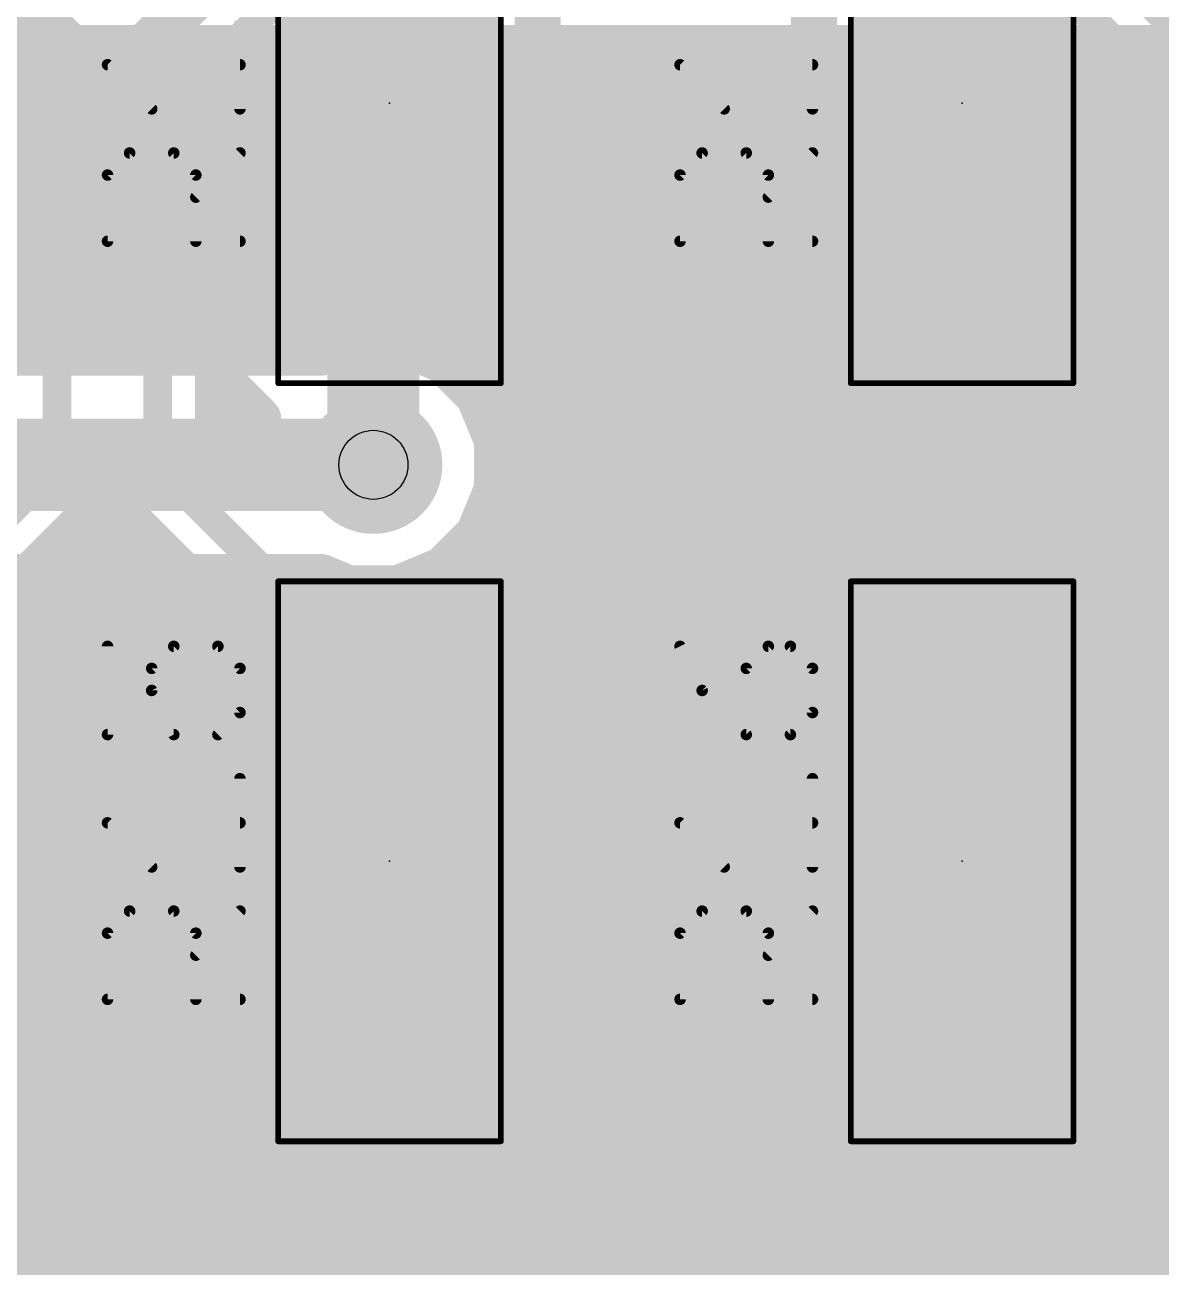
# Model space of a CAD drawing. Extents: x 0 to 10.8, y 0 to 6.1.
# Drawn here: x 7.3138 to 7.7088, y 5.016 to 5.448 of the extents above; entities that cross this region are included whole.
import ezdxf

# ---------------------------------------------------------------- set-up
doc = ezdxf.new("R2010")
doc.units = 0
for name, color, linetype in [('1', 22, 'CONTINUOUS'), ('116', 253, 'CONTINUOUS'), ('16', 175, 'CONTINUOUS'), ('18', 82, 'CONTINUOUS'), ('23', 7, 'CONTINUOUS'), ('25', 253, 'CONTINUOUS'), ('29', 253, 'CONTINUOUS'), ('30', 253, 'CONTINUOUS'), ('31', 253, 'CONTINUOUS'), ('35', 253, 'CONTINUOUS'), ('39', 22, 'CONTINUOUS'), ('44', 253, 'CONTINUOUS'), ('51', 253, 'CONTINUOUS')]:
    doc.layers.add(name, color=color, linetype=linetype)

# ---------------------------------------------------------------- blocks, each defined once
blk = doc.blocks.new('RECT')
blk.add_solid([(-0.5, -0.5), (0.5, -0.5), (-0.5, 0.5), (0.5, 0.5)])
blk = doc.blocks.new('ROUNDV')
at = {"const_width": 0.5}
blk.add_lwpolyline([(0, -0.25, 1), (0, 0.25, 1), (0, -0.25)], format="xyb", dxfattribs=at)

msp = doc.modelspace()

# ---------------------------------------------------------------- linework, layer by layer
at = {"layer": '1'}
for points, const_width in [([(7.492118, 5.438606), (7.492118, 5.514854)], 0.016), ([(7.588154, 5.514854), (7.588154, 5.438606)], 0.016), ([(7.3425, 5.427193), (7.295268, 5.474425)], 0.016), ([(7.325, 5.415), (7.265, 5.475)], 0.01), ([(7.389138, 5.473831), (7.3425, 5.427193)], 0.016), ([(7.36, 5.415), (7.42, 5.475)], 0.01), ([(7.72, 5.415), (7.66, 5.475)], 0.01), ([(7.740996, 5.423697), (7.691134, 5.473559)], 0.016), ([(7.329693, 5.44), (7.355307, 5.44)], 0.016), ([(7.492118, 5.44), (7.588154, 5.44)], 0.016), ([(7.482748, 5.429236), (7.492118, 5.438606)], 0.016), ([(7.588154, 5.438606), (7.597524, 5.429236)], 0.016), ([(7.380996, 5.406299), (7.403929, 5.429236)], 0.016), ([(7.403929, 5.429236), (7.482748, 5.429236)], 0.016), ([(7.597524, 5.429236), (7.676063, 5.429236)], 0.016), ([(7.676063, 5.429236), (7.699, 5.406299)], 0.016), ([(7.398693, 5.424), (7.681299, 5.424)], 0.016), ([(7.39561, 5.419256), (7.382138, 5.405783)], 0.016), ([(7.485646, 5.419256), (7.39561, 5.419256)], 0.016), ([(7.499118, 5.405783), (7.485646, 5.419256)], 0.016), ([(7.594626, 5.419256), (7.581154, 5.405783)], 0.016), ([(7.684661, 5.419256), (7.594626, 5.419256)], 0.016), ([(7.698134, 5.405783), (7.684661, 5.419256)], 0.016), ([(7.325, 5.295), (7.325, 5.415)], 0.01), ([(7.36, 5.295), (7.36, 5.415)], 0.01), ([(7.380996, 5.303697), (7.380996, 5.406299)], 0.016), ([(7.382138, 5.405783), (7.382138, 5.32374)], 0.016), ([(7.382693, 5.408), (7.384354, 5.408)], 0.016), ([(7.496902, 5.408), (7.58337, 5.408)], 0.016), ([(7.499118, 5.403996), (7.499118, 5.405783)], 0.016), ([(7.581154, 5.405783), (7.581154, 5.403996)], 0.016), ([(7.695917, 5.408), (7.697299, 5.408)], 0.016), ([(7.698134, 5.32374), (7.698134, 5.405783)], 0.016), ([(7.699, 5.406299), (7.699, 5.303697)], 0.016), ([(7.581154, 5.403996), (7.499118, 5.403996)], 0.016), ([(7.380996, 5.392), (7.382138, 5.392)], 0.016), ([(7.698134, 5.392), (7.699, 5.392)], 0.016), ([(7.380996, 5.376), (7.382138, 5.376)], 0.016), ([(7.698134, 5.376), (7.699, 5.376)], 0.016), ([(7.435, 5.35), (7.44063, 5.364764)], 0.032), ([(7.44063, 5.364764), (7.445, 5.365)], 0.032), ([(7.445, 5.365), (7.635, 5.365)], 0.032), ([(7.635, 5.365), (7.639646, 5.364764)], 0.032), ([(7.380996, 5.36), (7.382138, 5.36)], 0.016), ([(7.435, 5.295), (7.435, 5.35)], 0.032), ([(7.698134, 5.36), (7.699, 5.36)], 0.016), ([(7.380996, 5.344), (7.382138, 5.344)], 0.016), ([(7.698134, 5.344), (7.699, 5.344)], 0.016), ([(7.380996, 5.328), (7.382138, 5.328)], 0.016), ([(7.698134, 5.328), (7.699, 5.328)], 0.016), ([(7.382138, 5.32374), (7.395028, 5.310854)], 0.016), ([(7.485646, 5.310268), (7.499118, 5.32374)], 0.016), ([(7.499118, 5.32374), (7.499118, 5.326)], 0.016), ([(7.499118, 5.326), (7.581154, 5.326)], 0.016), ([(7.581154, 5.326), (7.581154, 5.32374)], 0.016), ([(7.581154, 5.32374), (7.594626, 5.310268)], 0.016), ([(7.684661, 5.310268), (7.698134, 5.32374)], 0.016), ([(7.380996, 5.312), (7.393878, 5.312)], 0.016), ([(7.395028, 5.310854), (7.392, 5.303551)], 0.016), ([(7.477996, 5.303551), (7.475209, 5.310268)], 0.016), ([(7.475209, 5.310268), (7.485646, 5.310268)], 0.016), ([(7.487378, 5.312), (7.592894, 5.312)], 0.016), ([(7.594626, 5.310268), (7.684661, 5.310268)], 0.016), ([(7.686394, 5.312), (7.699, 5.312)], 0.016), ([(7.392, 5.292689), (7.380996, 5.303697)], 0.016), ([(7.392, 5.303551), (7.392, 5.292689)], 0.016), ([(7.477996, 5.286445), (7.477996, 5.303551)], 0.016), ([(7.699, 5.303697), (7.655906, 5.260602)], 0.016), ([(7.388693, 5.296), (7.392, 5.296)], 0.016), ([(7.477996, 5.296), (7.691303, 5.296)], 0.016), ([(7.245, 5.215), (7.325, 5.295)], 0.01), ([(7.36, 5.295), (7.44, 5.215)], 0.01), ([(7.64, 5.215), (7.72, 5.295)], 0.01), ([(7.471449, 5.270642), (7.477996, 5.286445)], 0.016), ([(7.333697, 5.274), (7.3425, 5.282803)], 0.016), ([(7.339697, 5.28), (7.345299, 5.28)], 0.016), ([(7.3425, 5.282803), (7.351299, 5.274)], 0.016), ([(7.475323, 5.28), (7.675303, 5.28)], 0.016), ([(7.295268, 5.235571), (7.333697, 5.274)], 0.016), ([(7.351299, 5.274), (7.389138, 5.236165)], 0.016), ([(7.691134, 5.236437), (7.728697, 5.274)], 0.016), ([(7.461406, 5.260602), (7.471449, 5.270642)], 0.016), ([(7.323697, 5.264), (7.361299, 5.264)], 0.016), ([(7.464803, 5.264), (7.659303, 5.264)], 0.016), ([(7.482748, 5.260602), (7.461406, 5.260602)], 0.016), ([(7.492118, 5.251232), (7.482748, 5.260602)], 0.016), ([(7.597524, 5.260602), (7.588154, 5.251232)], 0.016), ([(7.655906, 5.260602), (7.597524, 5.260602)], 0.016), ([(7.492118, 5.174984), (7.492118, 5.251232)], 0.016), ([(7.588154, 5.251232), (7.588154, 5.174984)], 0.016), ([(7.307697, 5.248), (7.377299, 5.248)], 0.016), ([(7.492118, 5.248), (7.588154, 5.248)], 0.016), ([(7.702697, 5.248), (8.029, 5.248)], 0.016), ([(7.389138, 5.236165), (7.389138, 5.174984)], 0.016), ([(7.691134, 5.174984), (7.691134, 5.236437)], 0.016), ([(7.295268, 5.232), (7.389138, 5.232)], 0.016), ([(7.492118, 5.232), (7.588154, 5.232)], 0.016), ([(7.691134, 5.232), (8.029, 5.232)], 0.016), ([(7.295268, 5.216), (7.389138, 5.216)], 0.016), ([(7.492118, 5.216), (7.588154, 5.216)], 0.016), ([(7.691134, 5.216), (8.029, 5.216)], 0.016), ([(7.44, 5.215), (7.44063, 5.21311)], 0.01), ([(7.639646, 5.21311), (7.64, 5.215)], 0.01), ([(7.295268, 5.2), (7.389138, 5.2)], 0.016), ([(7.492118, 5.2), (7.588154, 5.2)], 0.016), ([(7.691134, 5.2), (8.029, 5.2)], 0.016), ([(7.295268, 5.184), (7.389138, 5.184)], 0.016), ([(7.492118, 5.184), (7.588154, 5.184)], 0.016), ([(7.691134, 5.184), (8.029, 5.184)], 0.016), ([(7.389138, 5.174984), (7.398508, 5.165614)], 0.016), ([(7.482748, 5.165614), (7.492118, 5.174984)], 0.016), ([(7.588154, 5.174984), (7.597524, 5.165614)], 0.016), ([(7.681764, 5.165614), (7.691134, 5.174984)], 0.016), ([(7.288283, 5.168), (7.396122, 5.168)], 0.016), ([(7.485134, 5.168), (7.595138, 5.168)], 0.016), ([(7.68415, 5.168), (8.029, 5.168)], 0.016), ([(7.398508, 5.165614), (7.482748, 5.165614)], 0.016), ([(7.597524, 5.165614), (7.681764, 5.165614)], 0.016), ([(7.178996, 5.152), (8.029, 5.152)], 0.016), ([(7.398508, 5.148634), (7.389138, 5.139264)], 0.016), ([(7.482748, 5.148634), (7.398508, 5.148634)], 0.016), ([(7.492118, 5.139264), (7.482748, 5.148634)], 0.016), ([(7.597524, 5.148634), (7.588154, 5.139264)], 0.016), ([(7.681764, 5.148634), (7.597524, 5.148634)], 0.016), ([(7.691134, 5.139264), (7.681764, 5.148634)], 0.016), ([(7.389138, 5.139264), (7.389138, 5.078835)], 0.016), ([(7.492118, 5.063016), (7.492118, 5.139264)], 0.016), ([(7.588154, 5.139264), (7.588154, 5.08285)], 0.016), ([(7.691134, 5.063016), (7.691134, 5.139264)], 0.016), ([(7.295268, 5.136), (7.389138, 5.136)], 0.016), ([(7.492118, 5.136), (7.588154, 5.136)], 0.016), ([(7.691134, 5.136), (8.029, 5.136)], 0.016), ([(7.295268, 5.12), (7.389138, 5.12)], 0.016), ([(7.492118, 5.12), (7.588154, 5.12)], 0.016), ([(7.691134, 5.12), (8.029, 5.12)], 0.016), ([(7.295268, 5.104), (7.389138, 5.104)], 0.016), ([(7.492118, 5.104), (7.588154, 5.104)], 0.016), ([(7.691134, 5.104), (8.029, 5.104)], 0.016), ([(7.44, 5.1), (5.29, 2.95)], 0.01), ([(7.635, 5.1), (6.265, 3.73)], 0.01), ([(7.44063, 5.101142), (7.44, 5.1)], 0.01), ([(7.639646, 5.101142), (7.635, 5.1)], 0.01), ([(7.295268, 5.088), (7.389138, 5.088)], 0.016), ([(7.492118, 5.088), (7.588154, 5.088)], 0.016), ([(7.691134, 5.088), (8.029, 5.088)], 0.016), ([(7.588154, 5.08285), (6.256299, 3.750996)], 0.016), ([(7.389138, 5.078835), (5.290996, 2.980689)], 0.016), ([(7.295268, 5.072), (7.382307, 5.072)], 0.016), ([(7.492118, 5.072), (7.577303, 5.072)], 0.016), ([(7.691134, 5.072), (8.029, 5.072)], 0.016), ([(7.482748, 5.053646), (7.492118, 5.063016)], 0.016), ([(7.681764, 5.053646), (7.691134, 5.063016)], 0.016), ([(7.288252, 5.056), (7.366307, 5.056)], 0.016), ([(7.485102, 5.056), (7.561303, 5.056)], 0.016), ([(7.684118, 5.056), (8.029, 5.056)], 0.016), ([(6.120689, 3.750996), (7.423343, 5.053646)], 0.016), ([(6.285996, 3.721299), (7.618343, 5.053646)], 0.016), ([(7.423343, 5.053646), (7.482748, 5.053646)], 0.016), ([(7.618343, 5.053646), (7.681764, 5.053646)], 0.016), ([(7.209693, 5.04), (7.350307, 5.04)], 0.016), ([(7.409693, 5.04), (7.545303, 5.04)], 0.016), ([(7.604697, 5.04), (8.029, 5.04)], 0.016), ([(7.195996, 5.024), (7.334307, 5.024)], 0.016), ([(7.393693, 5.024), (7.529303, 5.024)], 0.016), ([(7.588697, 5.024), (8.029, 5.024)], 0.016), ([(7.182697, 5.008), (7.318307, 5.008)], 0.016), ([(7.377693, 5.008), (7.513303, 5.008)], 0.016), ([(7.572697, 5.008), (8.029, 5.008)], 0.016)]:
    msp.add_lwpolyline(points, dxfattribs=dict(at, const_width=const_width))
for points, const_width in [([(7.329693, 5.444, 1), (7.329693, 5.436)], 0.008), ([(7.355307, 5.436, 1), (7.355307, 5.444)], 0.008), ([(7.492118, 5.444, 1), (7.492118, 5.436)], 0.008), ([(7.588154, 5.436, 1), (7.588154, 5.444)], 0.008), ([(7.494947, 5.435778, 1), (7.48929, 5.441435)], 0.008), ([(7.590982, 5.441435, 1), (7.585325, 5.435778)], 0.008), ([(7.488118, 5.438606, 1), (7.496118, 5.438606)], 0.008), ([(7.584154, 5.438606, 1), (7.592154, 5.438606)], 0.008), ([(7.403929, 5.433236, 1), (7.403929, 5.425236)], 0.008), ([(7.406758, 5.426408, 1), (7.4011, 5.432064)], 0.008), ([(7.47992, 5.432065, 1), (7.485576, 5.426408)], 0.008), ([(7.482748, 5.425236, 1), (7.482748, 5.433236)], 0.008), ([(7.597524, 5.433236, 1), (7.597524, 5.425236)], 0.008), ([(7.594695, 5.426408, 1), (7.600352, 5.432065)], 0.008), ([(7.678891, 5.432065, 1), (7.673235, 5.426408)], 0.008), ([(7.676063, 5.425236, 1), (7.676063, 5.433236)], 0.008), ([(7.339672, 5.430021, 1), (7.345328, 5.424364)], 0.008), ([(7.339672, 5.424364, 1), (7.345328, 5.430021)], 0.008), ([(7.398693, 5.428, 1), (7.398693, 5.42)], 0.008), ([(7.681299, 5.42, 1), (7.681299, 5.428)], 0.008), ([(7.39561, 5.423256, 1), (7.39561, 5.415256)], 0.008), ([(7.398439, 5.416427, 1), (7.392782, 5.422084)], 0.008), ([(7.488474, 5.422084, 1), (7.482817, 5.416427)], 0.008), ([(7.485646, 5.415256, 1), (7.485646, 5.423256)], 0.008), ([(7.594626, 5.423256, 1), (7.594626, 5.415256)], 0.008), ([(7.597454, 5.416427, 1), (7.591798, 5.422084)], 0.008), ([(7.68749, 5.422084, 1), (7.681833, 5.416427)], 0.008), ([(7.684661, 5.415256, 1), (7.684661, 5.423256)], 0.008), ([(7.3275, 5.415, 1), (7.3225, 5.415)], 0.005), ([(7.323232, 5.413232, 1), (7.326768, 5.416768)], 0.005), ([(7.3625, 5.415, 1), (7.3575, 5.415)], 0.005), ([(7.358232, 5.416768, 1), (7.361768, 5.413232)], 0.005), ([(7.384996, 5.406299, 1), (7.376996, 5.406299)], 0.008), ([(7.378167, 5.409127, 1), (7.383825, 5.403471)], 0.008), ([(7.386138, 5.405783, 1), (7.378138, 5.405783)], 0.008), ([(7.382693, 5.412, 1), (7.382693, 5.404)], 0.008), ([(7.384354, 5.404, 1), (7.384354, 5.412)], 0.008), ([(7.496902, 5.412, 1), (7.496902, 5.404)], 0.008), ([(7.503118, 5.405783, 1), (7.495118, 5.405783)], 0.008), ([(7.585154, 5.405783, 1), (7.577154, 5.405783)], 0.008), ([(7.58337, 5.404, 1), (7.58337, 5.412)], 0.008), ([(7.695917, 5.412, 1), (7.695917, 5.404)], 0.008), ([(7.702134, 5.405783, 1), (7.694134, 5.405783)], 0.008), ([(7.703, 5.406299, 1), (7.695, 5.406299)], 0.008), ([(7.696172, 5.403471, 1), (7.701828, 5.409128)], 0.008), ([(7.697299, 5.404, 1), (7.697299, 5.412)], 0.008), ([(7.379309, 5.408612, 1), (7.384966, 5.402955)], 0.008), ([(7.499118, 5.407996, 1), (7.499118, 5.399996)], 0.008), ([(7.49629, 5.402955, 1), (7.501947, 5.408612)], 0.008), ([(7.578325, 5.408612, 1), (7.583982, 5.402955)], 0.008), ([(7.581154, 5.399996, 1), (7.581154, 5.407996)], 0.008), ([(7.695305, 5.402955, 1), (7.700962, 5.408612)], 0.008), ([(7.495118, 5.403996, 1), (7.503118, 5.403996)], 0.008), ([(7.577154, 5.403996, 1), (7.585154, 5.403996)], 0.008), ([(7.380996, 5.396, 1), (7.380996, 5.388)], 0.008), ([(7.382138, 5.388, 1), (7.382138, 5.396)], 0.008), ([(7.698134, 5.396, 1), (7.698134, 5.388)], 0.008), ([(7.699, 5.388, 1), (7.699, 5.396)], 0.008), ([(7.380996, 5.38, 1), (7.380996, 5.372)], 0.008), ([(7.382138, 5.372, 1), (7.382138, 5.38)], 0.008), ([(7.698134, 5.38, 1), (7.698134, 5.372)], 0.008), ([(7.699, 5.372, 1), (7.699, 5.38)], 0.008), ([(7.440198, 5.372752, 1), (7.441062, 5.356775)], 0.016), ([(7.448105, 5.361913, 1), (7.433155, 5.367614)], 0.016), ([(7.445, 5.373, 1), (7.445, 5.357)], 0.016), ([(7.445432, 5.357012, 1), (7.444568, 5.372988)], 0.016), ([(7.635406, 5.37299, 1), (7.634594, 5.35701)], 0.016), ([(7.635, 5.357, 1), (7.635, 5.373)], 0.016), ([(7.639239, 5.356774, 1), (7.640052, 5.372753)], 0.016), ([(7.380996, 5.364, 1), (7.380996, 5.356)], 0.008), ([(7.382138, 5.356, 1), (7.382138, 5.364)], 0.008), ([(7.443, 5.35, 1), (7.427, 5.35)], 0.016), ([(7.698134, 5.364, 1), (7.698134, 5.356)], 0.008), ([(7.699, 5.356, 1), (7.699, 5.364)], 0.008), ([(7.427525, 5.35285, 1), (7.442475, 5.34715)], 0.016), ([(7.380996, 5.348, 1), (7.380996, 5.34)], 0.008), ([(7.382138, 5.34, 1), (7.382138, 5.348)], 0.008), ([(7.698134, 5.348, 1), (7.698134, 5.34)], 0.008), ([(7.699, 5.34, 1), (7.699, 5.348)], 0.008), ([(7.380996, 5.332, 1), (7.380996, 5.324)], 0.008), ([(7.382138, 5.324, 1), (7.382138, 5.332)], 0.008), ([(7.698134, 5.332, 1), (7.698134, 5.324)], 0.008), ([(7.699, 5.324, 1), (7.699, 5.332)], 0.008), ([(7.384966, 5.326569, 1), (7.37931, 5.320911)], 0.008), ([(7.503118, 5.326, 1), (7.495118, 5.326)], 0.008), ([(7.499118, 5.33, 1), (7.499118, 5.322)], 0.008), ([(7.501947, 5.320912, 1), (7.49629, 5.326569)], 0.008), ([(7.583982, 5.326569, 1), (7.578325, 5.320912)], 0.008), ([(7.585154, 5.326, 1), (7.577154, 5.326)], 0.008), ([(7.581154, 5.322, 1), (7.581154, 5.33)], 0.008), ([(7.700962, 5.320912, 1), (7.695305, 5.326569)], 0.008), ([(7.378138, 5.32374, 1), (7.386138, 5.32374)], 0.008), ([(7.495118, 5.32374, 1), (7.503118, 5.32374)], 0.008), ([(7.577154, 5.32374, 1), (7.585154, 5.32374)], 0.008), ([(7.694134, 5.32374, 1), (7.702134, 5.32374)], 0.008), ([(7.380996, 5.316, 1), (7.380996, 5.308)], 0.008), ([(7.398723, 5.309323, 1), (7.391332, 5.312386)], 0.008), ([(7.393878, 5.308, 1), (7.393878, 5.316)], 0.008), ([(7.478903, 5.311801, 1), (7.471514, 5.308734)], 0.008), ([(7.475209, 5.314268, 1), (7.475209, 5.306268)], 0.008), ([(7.487378, 5.316, 1), (7.487378, 5.308)], 0.008), ([(7.485646, 5.306268, 1), (7.485646, 5.314268)], 0.008), ([(7.594626, 5.314268, 1), (7.594626, 5.306268)], 0.008), ([(7.592894, 5.308, 1), (7.592894, 5.316)], 0.008), ([(7.686394, 5.316, 1), (7.686394, 5.308)], 0.008), ([(7.684661, 5.306268, 1), (7.684661, 5.314268)], 0.008), ([(7.699, 5.308, 1), (7.699, 5.316)], 0.008), ([(7.3922, 5.308025, 1), (7.397856, 5.313683)], 0.008), ([(7.482817, 5.313096, 1), (7.488474, 5.307439)], 0.008), ([(7.591798, 5.307439, 1), (7.597454, 5.313096)], 0.008), ([(7.681833, 5.313096, 1), (7.68749, 5.307439)], 0.008), ([(7.383825, 5.306525, 1), (7.378167, 5.300869)], 0.008), ([(7.396, 5.303551, 1), (7.388, 5.303551)], 0.008), ([(7.481996, 5.303551, 1), (7.473996, 5.303551)], 0.008), ([(7.701828, 5.300868, 1), (7.696172, 5.306525)], 0.008), ([(7.376996, 5.303697, 1), (7.384996, 5.303697)], 0.008), ([(7.388305, 5.305083, 1), (7.395695, 5.302019)], 0.008), ([(7.474302, 5.302018, 1), (7.481691, 5.305084)], 0.008), ([(7.695, 5.303697, 1), (7.703, 5.303697)], 0.008), ([(7.388693, 5.3, 1), (7.388693, 5.292)], 0.008), ([(7.392, 5.292, 1), (7.392, 5.3)], 0.008), ([(7.427, 5.295, 1), (7.443, 5.295)], 0.016), ([(7.477996, 5.3, 1), (7.477996, 5.292)], 0.008), ([(7.691303, 5.292, 1), (7.691303, 5.3)], 0.008), ([(7.3225, 5.295, 1), (7.3275, 5.295)], 0.005), ([(7.326768, 5.293232, 1), (7.323232, 5.296768)], 0.005), ([(7.361768, 5.296768, 1), (7.358232, 5.293232)], 0.005), ([(7.3575, 5.295, 1), (7.3625, 5.295)], 0.005), ([(7.388, 5.292689, 1), (7.396, 5.292689)], 0.008), ([(7.389171, 5.289861, 1), (7.394829, 5.295517)], 0.008), ([(7.481691, 5.284914, 1), (7.474301, 5.287976)], 0.008), ([(7.339697, 5.284, 1), (7.339697, 5.276)], 0.008), ([(7.345329, 5.285631, 1), (7.339671, 5.279975)], 0.008), ([(7.345328, 5.279975, 1), (7.339672, 5.285632)], 0.008), ([(7.345299, 5.276, 1), (7.345299, 5.284)], 0.008), ([(7.475323, 5.284, 1), (7.475323, 5.276)], 0.008), ([(7.473996, 5.286445, 1), (7.481996, 5.286445)], 0.008), ([(7.675303, 5.276, 1), (7.675303, 5.284)], 0.008), ([(7.330868, 5.276828, 1), (7.336525, 5.271172)], 0.008), ([(7.336525, 5.271172, 1), (7.330868, 5.276828)], 0.008), ([(7.354127, 5.276829, 1), (7.348471, 5.271171)], 0.008), ([(7.34847, 5.271172, 1), (7.354128, 5.276828)], 0.008), ([(7.467753, 5.272173, 1), (7.475144, 5.269111)], 0.008), ([(7.474277, 5.267813, 1), (7.468621, 5.273471)], 0.008), ([(7.323697, 5.268, 1), (7.323697, 5.26)], 0.008), ([(7.361299, 5.26, 1), (7.361299, 5.268)], 0.008), ([(7.464803, 5.268, 1), (7.464803, 5.26)], 0.008), ([(7.659303, 5.26, 1), (7.659303, 5.268)], 0.008), ([(7.461406, 5.264602, 1), (7.461406, 5.256602)], 0.008), ([(7.458578, 5.263431, 1), (7.464233, 5.257773)], 0.008), ([(7.485576, 5.263431, 1), (7.47992, 5.257774)], 0.008), ([(7.482748, 5.256602, 1), (7.482748, 5.264602)], 0.008), ([(7.597524, 5.264602, 1), (7.597524, 5.256602)], 0.008), ([(7.600352, 5.257774, 1), (7.594695, 5.263431)], 0.008), ([(7.653077, 5.263431, 1), (7.658734, 5.257774)], 0.008), ([(7.655906, 5.256602, 1), (7.655906, 5.264602)], 0.008), ([(7.496118, 5.251232, 1), (7.488118, 5.251232)], 0.008), ([(7.48929, 5.248404, 1), (7.494947, 5.254061)], 0.008), ([(7.585325, 5.254061, 1), (7.590982, 5.248404)], 0.008), ([(7.592154, 5.251232, 1), (7.584154, 5.251232)], 0.008), ([(7.377299, 5.244, 1), (7.377299, 5.252)], 0.008), ([(7.492118, 5.252, 1), (7.492118, 5.244)], 0.008), ([(7.588154, 5.244, 1), (7.588154, 5.252)], 0.008), ([(7.702697, 5.252, 1), (7.702697, 5.244)], 0.008), ([(7.393138, 5.236165, 1), (7.385138, 5.236165)], 0.008), ([(7.38631, 5.233337, 1), (7.391966, 5.238994)], 0.008), ([(7.695134, 5.236437, 1), (7.687134, 5.236437)], 0.008), ([(7.688305, 5.239265, 1), (7.693962, 5.233609)], 0.008), ([(7.389138, 5.228, 1), (7.389138, 5.236)], 0.008), ([(7.492118, 5.236, 1), (7.492118, 5.228)], 0.008), ([(7.588154, 5.228, 1), (7.588154, 5.236)], 0.008), ([(7.691134, 5.236, 1), (7.691134, 5.228)], 0.008), ([(7.389138, 5.212, 1), (7.389138, 5.22)], 0.008), ([(7.492118, 5.22, 1), (7.492118, 5.212)], 0.008), ([(7.588154, 5.212, 1), (7.588154, 5.22)], 0.008), ([(7.691134, 5.22, 1), (7.691134, 5.212)], 0.008), ([(7.442372, 5.215791, 1), (7.437628, 5.214209)], 0.005), ([(7.438232, 5.213232, 1), (7.441768, 5.216768)], 0.005), ([(7.638232, 5.216768, 1), (7.641768, 5.213232)], 0.005), ([(7.642457, 5.214539, 1), (7.637543, 5.215461)], 0.005), ([(7.438258, 5.21232, 1), (7.443002, 5.213901)], 0.005), ([(7.637188, 5.213571, 1), (7.642103, 5.21265)], 0.005), ([(7.389138, 5.196, 1), (7.389138, 5.204)], 0.008), ([(7.492118, 5.204, 1), (7.492118, 5.196)], 0.008), ([(7.588154, 5.196, 1), (7.588154, 5.204)], 0.008), ([(7.691134, 5.204, 1), (7.691134, 5.196)], 0.008), ([(7.389138, 5.18, 1), (7.389138, 5.188)], 0.008), ([(7.492118, 5.188, 1), (7.492118, 5.18)], 0.008), ([(7.588154, 5.18, 1), (7.588154, 5.188)], 0.008), ([(7.691134, 5.188, 1), (7.691134, 5.18)], 0.008), ([(7.391966, 5.177813, 1), (7.386309, 5.172156)], 0.008), ([(7.494947, 5.172156, 1), (7.48929, 5.177813)], 0.008), ([(7.590982, 5.177813, 1), (7.585325, 5.172156)], 0.008), ([(7.693962, 5.172156, 1), (7.688305, 5.177813)], 0.008), ([(7.385138, 5.174984, 1), (7.393138, 5.174984)], 0.008), ([(7.396122, 5.164, 1), (7.396122, 5.172)], 0.008), ([(7.485134, 5.172, 1), (7.485134, 5.164)], 0.008), ([(7.488118, 5.174984, 1), (7.496118, 5.174984)], 0.008), ([(7.584154, 5.174984, 1), (7.592154, 5.174984)], 0.008), ([(7.595138, 5.164, 1), (7.595138, 5.172)], 0.008), ([(7.68415, 5.172, 1), (7.68415, 5.164)], 0.008), ([(7.687134, 5.174984, 1), (7.695134, 5.174984)], 0.008), ([(7.398508, 5.169614, 1), (7.398508, 5.161614)], 0.008), ([(7.395679, 5.162786, 1), (7.401336, 5.168443)], 0.008), ([(7.47992, 5.168443, 1), (7.485576, 5.162786)], 0.008), ([(7.482748, 5.161614, 1), (7.482748, 5.169614)], 0.008), ([(7.597524, 5.169614, 1), (7.597524, 5.161614)], 0.008), ([(7.594695, 5.162786, 1), (7.600352, 5.168443)], 0.008), ([(7.678935, 5.168443, 1), (7.684592, 5.162786)], 0.008), ([(7.681764, 5.161614, 1), (7.681764, 5.169614)], 0.008), ([(7.398508, 5.152634, 1), (7.398508, 5.144634)], 0.008), ([(7.401336, 5.145805, 1), (7.395679, 5.151462)], 0.008), ([(7.485576, 5.151462, 1), (7.47992, 5.145805)], 0.008), ([(7.482748, 5.144634, 1), (7.482748, 5.152634)], 0.008), ([(7.597524, 5.152634, 1), (7.597524, 5.144634)], 0.008), ([(7.600352, 5.145805, 1), (7.594695, 5.151462)], 0.008), ([(7.684592, 5.151462, 1), (7.678935, 5.145805)], 0.008), ([(7.681764, 5.144634, 1), (7.681764, 5.152634)], 0.008), ([(7.386309, 5.142092, 1), (7.391966, 5.136435)], 0.008), ([(7.393138, 5.139264, 1), (7.385138, 5.139264)], 0.008), ([(7.496118, 5.139264, 1), (7.488118, 5.139264)], 0.008), ([(7.48929, 5.136435, 1), (7.494947, 5.142092)], 0.008), ([(7.585325, 5.142092, 1), (7.590982, 5.136435)], 0.008), ([(7.592154, 5.139264, 1), (7.584154, 5.139264)], 0.008), ([(7.695134, 5.139264, 1), (7.687134, 5.139264)], 0.008), ([(7.688305, 5.136435, 1), (7.693962, 5.142092)], 0.008), ([(7.389138, 5.132, 1), (7.389138, 5.14)], 0.008), ([(7.492118, 5.14, 1), (7.492118, 5.132)], 0.008), ([(7.588154, 5.132, 1), (7.588154, 5.14)], 0.008), ([(7.691134, 5.14, 1), (7.691134, 5.132)], 0.008), ([(7.389138, 5.116, 1), (7.389138, 5.124)], 0.008), ([(7.492118, 5.124, 1), (7.492118, 5.116)], 0.008), ([(7.588154, 5.116, 1), (7.588154, 5.124)], 0.008), ([(7.691134, 5.124, 1), (7.691134, 5.116)], 0.008), ([(7.389138, 5.1, 1), (7.389138, 5.108)], 0.008), ([(7.492118, 5.108, 1), (7.492118, 5.1)], 0.008), ([(7.588154, 5.1, 1), (7.588154, 5.108)], 0.008), ([(7.691134, 5.108, 1), (7.691134, 5.1)], 0.008), ([(7.437811, 5.101208, 1), (7.442189, 5.098792)], 0.005), ([(7.441768, 5.098232, 1), (7.438232, 5.101768)], 0.005), ([(7.442819, 5.099934, 1), (7.438441, 5.102349)], 0.005), ([(7.634403, 5.102428, 1), (7.635597, 5.097572)], 0.005), ([(7.636768, 5.098232, 1), (7.633232, 5.101768)], 0.005), ([(7.640242, 5.098714, 1), (7.639049, 5.103569)], 0.005), ([(7.389138, 5.084, 1), (7.389138, 5.092)], 0.008), ([(7.492118, 5.092, 1), (7.492118, 5.084)], 0.008), ([(7.588154, 5.084, 1), (7.588154, 5.092)], 0.008), ([(7.691134, 5.092, 1), (7.691134, 5.084)], 0.008), ([(7.590982, 5.080022, 1), (7.585325, 5.085679)], 0.008), ([(7.391966, 5.076006, 1), (7.386309, 5.081663)], 0.008), ([(7.584154, 5.08285, 1), (7.592154, 5.08285)], 0.008), ([(7.385138, 5.078835, 1), (7.393138, 5.078835)], 0.008), ([(7.382307, 5.068, 1), (7.382307, 5.076)], 0.008), ([(7.492118, 5.076, 1), (7.492118, 5.068)], 0.008), ([(7.577303, 5.068, 1), (7.577303, 5.076)], 0.008), ([(7.691134, 5.076, 1), (7.691134, 5.068)], 0.008), ([(7.494947, 5.060187, 1), (7.48929, 5.065844)], 0.008), ([(7.693962, 5.060187, 1), (7.688305, 5.065844)], 0.008), ([(7.366307, 5.052, 1), (7.366307, 5.06)], 0.008), ([(7.485102, 5.06, 1), (7.485102, 5.052)], 0.008), ([(7.488118, 5.063016, 1), (7.496118, 5.063016)], 0.008), ([(7.561303, 5.052, 1), (7.561303, 5.06)], 0.008), ([(7.684118, 5.06, 1), (7.684118, 5.052)], 0.008), ([(7.687134, 5.063016, 1), (7.695134, 5.063016)], 0.008), ([(7.423343, 5.057646, 1), (7.423343, 5.049646)], 0.008), ([(7.426171, 5.050817, 1), (7.420514, 5.056474)], 0.008), ([(7.47992, 5.056474, 1), (7.485576, 5.050817)], 0.008), ([(7.482748, 5.049646, 1), (7.482748, 5.057646)], 0.008), ([(7.618343, 5.057646, 1), (7.618343, 5.049646)], 0.008), ([(7.621171, 5.050817, 1), (7.615514, 5.056474)], 0.008), ([(7.678935, 5.056474, 1), (7.684592, 5.050817)], 0.008), ([(7.681764, 5.049646, 1), (7.681764, 5.057646)], 0.008), ([(7.350307, 5.036, 1), (7.350307, 5.044)], 0.008), ([(7.409693, 5.044, 1), (7.409693, 5.036)], 0.008), ([(7.545303, 5.036, 1), (7.545303, 5.044)], 0.008), ([(7.604697, 5.044, 1), (7.604697, 5.036)], 0.008), ([(7.334307, 5.02, 1), (7.334307, 5.028)], 0.008), ([(7.393693, 5.028, 1), (7.393693, 5.02)], 0.008), ([(7.529303, 5.02, 1), (7.529303, 5.028)], 0.008), ([(7.588697, 5.028, 1), (7.588697, 5.02)], 0.008)]:
    msp.add_lwpolyline(points, format="xyb", dxfattribs=dict(at, const_width=const_width))
at = {"layer": '116', "const_width": 0.008071}
msp.add_lwpolyline([(7.435, 5.285079, 1), (7.435, 5.304921, 1), (7.435, 5.285079)], format="xyb", dxfattribs=at)
at = {"layer": '16'}
for points, const_width in [([(6.817197, 5.44), (8.103854, 5.44)], 0.016), ([(6.818933, 5.424), (8.119201, 5.424)], 0.016), ([(6.818933, 5.408), (8.151535, 5.408)], 0.016), ([(6.817193, 5.392), (9.220736, 5.392)], 0.016), ([(6.812906, 5.376), (9.225024, 5.376)], 0.016), ([(6.807177, 5.36), (9.230752, 5.36)], 0.016), ([(6.797941, 5.344), (8.126713, 5.344)], 0.016), ([(7.426445, 5.337996), (7.416791, 5.333996)], 0.016), ([(7.443551, 5.337996), (7.426445, 5.337996)], 0.016), ([(7.459354, 5.331449), (7.443551, 5.337996)], 0.016), ([(7.416791, 5.333996), (7.273205, 5.333996)], 0.016), ([(7.471449, 5.319354), (7.459354, 5.331449)], 0.016), ([(7.462803, 5.328), (8.109866, 5.328)], 0.016), ([(7.477996, 5.303551), (7.471449, 5.319354)], 0.016), ([(7.474496, 5.312), (8.098665, 5.312)], 0.016), ([(7.255, 5.295), (7.435, 5.295)], 0.032), ([(7.477996, 5.286445), (7.477996, 5.303551)], 0.016), ([(7.477996, 5.296), (8.092039, 5.296)], 0.016), ([(7.471449, 5.270642), (7.477996, 5.286445)], 0.016), ([(7.475323, 5.28), (8.0895, 5.28)], 0.016), ([(7.459354, 5.258547), (7.471449, 5.270642)], 0.016), ([(7.464807, 5.264), (8.0895, 5.264)], 0.016), ([(7.443551, 5.252), (7.459354, 5.258547)], 0.016), ([(7.273205, 5.256), (7.416791, 5.256)], 0.016), ([(7.416791, 5.256), (7.426445, 5.252)], 0.016), ([(7.426445, 5.252), (7.443551, 5.252)], 0.016), ([(6.568744, 5.248), (8.093248, 5.248)], 0.016), ([(6.568744, 5.232), (8.099874, 5.232)], 0.016), ([(6.568744, 5.216), (8.112791, 5.216)], 0.016), ([(6.568744, 5.2), (8.133772, 5.2)], 0.016), ([(6.568744, 5.184), (9.49424, 5.184)], 0.016), ([(6.568744, 5.168), (9.49424, 5.168)], 0.016), ([(6.568744, 5.152), (9.49424, 5.152)], 0.016), ([(6.568744, 5.136), (9.49424, 5.136)], 0.016), ([(6.568744, 5.12), (9.49424, 5.12)], 0.016), ([(6.568744, 5.104), (9.49424, 5.104)], 0.016), ([(6.568744, 5.088), (9.49424, 5.088)], 0.016), ([(6.568744, 5.072), (9.49424, 5.072)], 0.016), ([(6.568744, 5.056), (9.49424, 5.056)], 0.016), ([(7.029567, 5.04), (9.49424, 5.04)], 0.016), ([(7.051094, 5.024), (9.49424, 5.024)], 0.016), ([(7.055996, 5.008), (9.49424, 5.008)], 0.016)]:
    msp.add_lwpolyline(points, dxfattribs=dict(at, const_width=const_width))
for points, const_width in [([(7.426445, 5.341996, 1), (7.426445, 5.333996)], 0.008), ([(7.427976, 5.334301, 1), (7.424914, 5.341691)], 0.008), ([(7.445082, 5.341691, 1), (7.44202, 5.334301)], 0.008), ([(7.443551, 5.333996, 1), (7.443551, 5.341996)], 0.008), ([(7.41526, 5.337691, 1), (7.418323, 5.330301)], 0.008), ([(7.416791, 5.329996, 1), (7.416791, 5.337996)], 0.008), ([(7.462183, 5.334277, 1), (7.456526, 5.32862)], 0.008), ([(7.457823, 5.327753, 1), (7.460885, 5.335144)], 0.008), ([(7.462803, 5.332, 1), (7.462803, 5.324)], 0.008), ([(7.475144, 5.320885, 1), (7.467753, 5.317823)], 0.008), ([(7.46862, 5.316526, 1), (7.474277, 5.322183)], 0.008), ([(7.474496, 5.316, 1), (7.474496, 5.308)], 0.008), ([(7.435, 5.287, 1), (7.435, 5.303)], 0.016), ([(7.481996, 5.303551, 1), (7.473996, 5.303551)], 0.008), ([(7.474301, 5.30202, 1), (7.481691, 5.305082)], 0.008), ([(7.477996, 5.3, 1), (7.477996, 5.292)], 0.008), ([(7.481691, 5.284914, 1), (7.474301, 5.287976)], 0.008), ([(7.475323, 5.284, 1), (7.475323, 5.276)], 0.008), ([(7.473996, 5.286445, 1), (7.481996, 5.286445)], 0.008), ([(7.467753, 5.272173, 1), (7.475144, 5.269111)], 0.008), ([(7.474277, 5.267813, 1), (7.46862, 5.27347)], 0.008), ([(7.464807, 5.268, 1), (7.464807, 5.26)], 0.008), ([(7.460885, 5.254852, 1), (7.457823, 5.262243)], 0.008), ([(7.418323, 5.259695, 1), (7.41526, 5.252305)], 0.008), ([(7.416791, 5.252, 1), (7.416791, 5.26)], 0.008), ([(7.456526, 5.261376, 1), (7.462183, 5.255719)], 0.008), ([(7.426445, 5.256, 1), (7.426445, 5.248)], 0.008), ([(7.424914, 5.248305, 1), (7.427976, 5.255695)], 0.008), ([(7.44202, 5.255695, 1), (7.445082, 5.248305)], 0.008), ([(7.443551, 5.248, 1), (7.443551, 5.256)], 0.008)]:
    msp.add_lwpolyline(points, format="xyb", dxfattribs=dict(at, const_width=const_width))
at = {"layer": '23'}
for p in [(7.44063, 5.420748), (7.639646, 5.420748), (7.44063, 5.157126), (7.639646, 5.157126)]:
    msp.add_point(p, dxfattribs=at)
at = {"layer": '25', "const_width": 0.004}
for points in [[(7.38863, 5.418783), (7.38863, 5.449472)], [(7.587646, 5.418783), (7.587646, 5.449472)], [(7.357941, 5.418783), (7.342594, 5.434126)], [(7.342594, 5.434126), (7.38863, 5.434126)], [(7.556957, 5.418783), (7.54161, 5.434126)], [(7.54161, 5.434126), (7.587646, 5.434126)], [(7.342594, 5.395764), (7.350268, 5.403437)], [(7.350268, 5.403437), (7.365614, 5.403437)], [(7.365614, 5.403437), (7.373287, 5.395764)], [(7.373287, 5.388091), (7.38863, 5.403437)], [(7.54161, 5.395764), (7.549283, 5.403437)], [(7.549283, 5.403437), (7.56463, 5.403437)], [(7.56463, 5.403437), (7.572303, 5.395764)], [(7.572303, 5.388091), (7.587646, 5.403437)], [(7.342594, 5.372748), (7.342594, 5.395764)], [(7.373287, 5.395764), (7.373287, 5.372748)], [(7.54161, 5.372748), (7.54161, 5.395764)], [(7.572303, 5.395764), (7.572303, 5.372748)], [(7.38863, 5.372748), (7.342594, 5.372748)], [(7.587646, 5.372748), (7.54161, 5.372748)], [(7.342594, 5.231886), (7.342594, 5.201197)], [(7.357941, 5.224213), (7.365614, 5.231886)], [(7.365614, 5.231886), (7.380961, 5.231886)], [(7.380961, 5.231886), (7.38863, 5.224213)], [(7.54161, 5.231886), (7.549283, 5.216539)], [(7.572303, 5.231886), (7.56463, 5.224213)], [(7.579976, 5.231886), (7.572303, 5.231886)], [(7.587646, 5.224213), (7.579976, 5.231886)], [(7.357941, 5.216539), (7.357941, 5.224213)], [(7.38863, 5.224213), (7.38863, 5.208866)], [(7.56463, 5.224213), (7.56463, 5.201197)], [(7.587646, 5.208866), (7.587646, 5.224213)], [(7.365614, 5.201197), (7.357941, 5.216539)], [(7.549283, 5.216539), (7.56463, 5.201197)], [(7.38863, 5.208866), (7.380961, 5.201197)], [(7.579976, 5.201197), (7.587646, 5.208866)], [(7.342594, 5.201197), (7.365614, 5.201197)], [(7.56463, 5.201197), (7.579976, 5.201197)], [(7.38863, 5.155161), (7.38863, 5.18585)], [(7.587646, 5.155161), (7.587646, 5.18585)], [(7.357941, 5.155161), (7.342594, 5.170504)], [(7.342594, 5.170504), (7.38863, 5.170504)], [(7.556957, 5.155161), (7.54161, 5.170504)], [(7.54161, 5.170504), (7.587646, 5.170504)], [(7.342594, 5.132142), (7.350268, 5.139815)], [(7.350268, 5.139815), (7.365614, 5.139815)], [(7.365614, 5.139815), (7.373287, 5.132142)], [(7.373287, 5.124469), (7.38863, 5.139815)], [(7.54161, 5.132142), (7.549283, 5.139815)], [(7.549283, 5.139815), (7.56463, 5.139815)], [(7.56463, 5.139815), (7.572303, 5.132142)], [(7.572303, 5.124469), (7.587646, 5.139815)], [(7.342594, 5.109126), (7.342594, 5.132142)], [(7.373287, 5.132142), (7.373287, 5.109126)], [(7.54161, 5.109126), (7.54161, 5.132142)], [(7.572303, 5.132142), (7.572303, 5.109126)], [(7.38863, 5.109126), (7.342594, 5.109126)], [(7.587646, 5.109126), (7.54161, 5.109126)]]:
    msp.add_lwpolyline(points, dxfattribs=at)
at = {"layer": '25', "const_width": 0.002}
for points in [[(7.343302, 5.434833, 1), (7.341887, 5.433419)], [(7.342594, 5.435126, 1), (7.342594, 5.433126)], [(7.38863, 5.433126, 1), (7.38863, 5.435126)], [(7.542317, 5.434833, 1), (7.540903, 5.433419)], [(7.54161, 5.435126, 1), (7.54161, 5.433126)], [(7.587646, 5.433126, 1), (7.587646, 5.435126)], [(7.357234, 5.418076, 1), (7.358648, 5.419491)], [(7.38763, 5.418783, 1), (7.38963, 5.418783)], [(7.55625, 5.418076, 1), (7.557664, 5.419491)], [(7.586646, 5.418783, 1), (7.588646, 5.418783)], [(7.350268, 5.404437, 1), (7.350268, 5.402437)], [(7.350975, 5.40273, 1), (7.349561, 5.404144)], [(7.366321, 5.404144, 1), (7.364907, 5.40273)], [(7.365614, 5.402437, 1), (7.365614, 5.404437)], [(7.389337, 5.40273, 1), (7.387923, 5.404144)], [(7.549283, 5.404437, 1), (7.549283, 5.402437)], [(7.549991, 5.40273, 1), (7.548576, 5.404144)], [(7.565337, 5.404144, 1), (7.563923, 5.40273)], [(7.56463, 5.402437, 1), (7.56463, 5.404437)], [(7.588353, 5.40273, 1), (7.586938, 5.404144)], [(7.343594, 5.395764, 1), (7.341594, 5.395764)], [(7.341887, 5.396471, 1), (7.343302, 5.395057)], [(7.374287, 5.395764, 1), (7.372287, 5.395764)], [(7.37258, 5.395057, 1), (7.373995, 5.396471)], [(7.54261, 5.395764, 1), (7.54061, 5.395764)], [(7.540903, 5.396471, 1), (7.542317, 5.395057)], [(7.573303, 5.395764, 1), (7.571303, 5.395764)], [(7.571596, 5.395057, 1), (7.57301, 5.396471)], [(7.37258, 5.388798, 1), (7.373995, 5.387384)], [(7.571596, 5.388798, 1), (7.57301, 5.387384)], [(7.342594, 5.373748, 1), (7.342594, 5.371748)], [(7.38863, 5.371748, 1), (7.38863, 5.373748)], [(7.54161, 5.373748, 1), (7.54161, 5.371748)], [(7.587646, 5.371748, 1), (7.587646, 5.373748)], [(7.341594, 5.372748, 1), (7.343594, 5.372748)], [(7.372287, 5.372748, 1), (7.374287, 5.372748)], [(7.54061, 5.372748, 1), (7.54261, 5.372748)], [(7.571303, 5.372748, 1), (7.573303, 5.372748)], [(7.343594, 5.231886, 1), (7.341594, 5.231886)], [(7.365614, 5.232886, 1), (7.365614, 5.230886)], [(7.366321, 5.231179, 1), (7.364907, 5.232593)], [(7.381668, 5.232593, 1), (7.380253, 5.231179)], [(7.380961, 5.230886, 1), (7.380961, 5.232886)], [(7.542505, 5.232333, 1), (7.540716, 5.231439)], [(7.572303, 5.232886, 1), (7.572303, 5.230886)], [(7.57301, 5.231179, 1), (7.571596, 5.232593)], [(7.580684, 5.232593, 1), (7.579269, 5.231179)], [(7.579976, 5.230886, 1), (7.579976, 5.232886)], [(7.358941, 5.224213, 1), (7.356941, 5.224213)], [(7.357234, 5.22492, 1), (7.358648, 5.223505)], [(7.38963, 5.224213, 1), (7.38763, 5.224213)], [(7.387923, 5.223506, 1), (7.389337, 5.22492)], [(7.56563, 5.224213, 1), (7.56363, 5.224213)], [(7.563923, 5.22492, 1), (7.565337, 5.223505)], [(7.588646, 5.224213, 1), (7.586646, 5.224213)], [(7.586938, 5.223506, 1), (7.588353, 5.22492)], [(7.358835, 5.216987, 1), (7.357047, 5.216092)], [(7.356941, 5.216539, 1), (7.358941, 5.216539)], [(7.54999, 5.217247, 1), (7.548576, 5.215832)], [(7.548389, 5.216092, 1), (7.550178, 5.216987)], [(7.389337, 5.208159, 1), (7.387923, 5.209573)], [(7.588353, 5.208159, 1), (7.586939, 5.209573)], [(7.38763, 5.208866, 1), (7.38963, 5.208866)], [(7.586646, 5.208866, 1), (7.588646, 5.208866)], [(7.342594, 5.202197, 1), (7.342594, 5.200197)], [(7.341594, 5.201197, 1), (7.343594, 5.201197)], [(7.36472, 5.20075, 1), (7.366509, 5.201644)], [(7.365614, 5.200197, 1), (7.365614, 5.202197)], [(7.380254, 5.201904, 1), (7.381668, 5.20049)], [(7.56463, 5.202197, 1), (7.56463, 5.200197)], [(7.56363, 5.201197, 1), (7.56563, 5.201197)], [(7.563923, 5.20049, 1), (7.565337, 5.201904)], [(7.579269, 5.201904, 1), (7.580683, 5.20049)], [(7.579976, 5.200197, 1), (7.579976, 5.202197)], [(7.38963, 5.18585, 1), (7.38763, 5.18585)], [(7.588646, 5.18585, 1), (7.586646, 5.18585)], [(7.343302, 5.171211, 1), (7.341887, 5.169797)], [(7.342594, 5.171504, 1), (7.342594, 5.169504)], [(7.38863, 5.169504, 1), (7.38863, 5.171504)], [(7.542317, 5.171211, 1), (7.540903, 5.169797)], [(7.54161, 5.171504, 1), (7.54161, 5.169504)], [(7.587646, 5.169504, 1), (7.587646, 5.171504)], [(7.357234, 5.154454, 1), (7.358648, 5.155869)], [(7.38763, 5.155161, 1), (7.38963, 5.155161)], [(7.55625, 5.154454, 1), (7.557664, 5.155869)], [(7.586646, 5.155161, 1), (7.588646, 5.155161)], [(7.350268, 5.140815, 1), (7.350268, 5.138815)], [(7.350975, 5.139108, 1), (7.349561, 5.140522)], [(7.366321, 5.140522, 1), (7.364907, 5.139108)], [(7.365614, 5.138815, 1), (7.365614, 5.140815)], [(7.389337, 5.139108, 1), (7.387923, 5.140522)], [(7.549283, 5.140815, 1), (7.549283, 5.138815)], [(7.549991, 5.139108, 1), (7.548576, 5.140522)], [(7.565337, 5.140522, 1), (7.563923, 5.139108)], [(7.56463, 5.138815, 1), (7.56463, 5.140815)], [(7.588353, 5.139108, 1), (7.586938, 5.140522)], [(7.343594, 5.132142, 1), (7.341594, 5.132142)], [(7.341887, 5.132849, 1), (7.343302, 5.131435)], [(7.374287, 5.132142, 1), (7.372287, 5.132142)], [(7.37258, 5.131435, 1), (7.373995, 5.132849)], [(7.54261, 5.132142, 1), (7.54061, 5.132142)], [(7.540903, 5.132849, 1), (7.542317, 5.131435)], [(7.573303, 5.132142, 1), (7.571303, 5.132142)], [(7.571596, 5.131435, 1), (7.57301, 5.132849)], [(7.37258, 5.125176, 1), (7.373995, 5.123761)], [(7.571596, 5.125176, 1), (7.57301, 5.123761)], [(7.342594, 5.110126, 1), (7.342594, 5.108126)], [(7.38863, 5.108126, 1), (7.38863, 5.110126)], [(7.54161, 5.110126, 1), (7.54161, 5.108126)], [(7.587646, 5.108126, 1), (7.587646, 5.110126)], [(7.341594, 5.109126, 1), (7.343594, 5.109126)], [(7.372287, 5.109126, 1), (7.374287, 5.109126)], [(7.54061, 5.109126, 1), (7.54261, 5.109126)], [(7.571303, 5.109126, 1), (7.573303, 5.109126)]]:
    msp.add_lwpolyline(points, format="xyb", dxfattribs=at)
at = {"layer": '39', "const_width": 0.002}
for points in [[(7.401929, 5.323386), (7.401929, 5.51811)], [(7.479331, 5.51811), (7.479331, 5.323386)], [(7.600945, 5.323386), (7.600945, 5.51811)], [(7.678346, 5.51811), (7.678346, 5.323386)], [(7.479331, 5.323386), (7.401929, 5.323386)], [(7.678346, 5.323386), (7.600945, 5.323386)], [(7.401929, 5.059764), (7.401929, 5.254488)], [(7.401929, 5.254488), (7.479331, 5.254488)], [(7.479331, 5.254488), (7.479331, 5.059764)], [(7.600945, 5.059764), (7.600945, 5.254488)], [(7.600945, 5.254488), (7.678346, 5.254488)], [(7.678346, 5.254488), (7.678346, 5.059764)], [(7.479331, 5.059764), (7.401929, 5.059764)], [(7.678346, 5.059764), (7.600945, 5.059764)]]:
    msp.add_lwpolyline(points, dxfattribs=at)
at = {"layer": '39', "const_width": 0.001}
for points in [[(7.401929, 5.323886, 1), (7.401929, 5.322886)], [(7.401429, 5.323386, 1), (7.402429, 5.323386)], [(7.478831, 5.323386, 1), (7.479831, 5.323386)], [(7.479331, 5.322886, 1), (7.479331, 5.323886)], [(7.600945, 5.323886, 1), (7.600945, 5.322886)], [(7.600445, 5.323386, 1), (7.601445, 5.323386)], [(7.677846, 5.323386, 1), (7.678846, 5.323386)], [(7.678346, 5.322886, 1), (7.678346, 5.323886)], [(7.402429, 5.254488, 1), (7.401429, 5.254488)], [(7.401929, 5.254988, 1), (7.401929, 5.253988)], [(7.479831, 5.254488, 1), (7.478831, 5.254488)], [(7.479331, 5.253988, 1), (7.479331, 5.254988)], [(7.601445, 5.254488, 1), (7.600445, 5.254488)], [(7.600945, 5.254988, 1), (7.600945, 5.253988)], [(7.678846, 5.254488, 1), (7.677846, 5.254488)], [(7.678346, 5.253988, 1), (7.678346, 5.254988)], [(7.401929, 5.060264, 1), (7.401929, 5.059264)], [(7.401429, 5.059764, 1), (7.402429, 5.059764)], [(7.478831, 5.059764, 1), (7.479831, 5.059764)], [(7.479331, 5.059264, 1), (7.479331, 5.060264)], [(7.600945, 5.060264, 1), (7.600945, 5.059264)], [(7.600445, 5.059764, 1), (7.601445, 5.059764)], [(7.677846, 5.059764, 1), (7.678846, 5.059764)], [(7.678346, 5.059264, 1), (7.678346, 5.060264)]]:
    msp.add_lwpolyline(points, format="xyb", dxfattribs=at)
at = {"layer": '44'}
msp.add_circle((7.435, 5.295), 0.012, dxfattribs=at)
at = {"layer": '51', "const_width": 0.006}
for points in [[(7.40863, 5.458248), (7.40863, 5.382748)], [(7.47263, 5.458248), (7.47263, 5.382748)], [(7.607646, 5.458248), (7.607646, 5.382748)], [(7.671646, 5.458248), (7.671646, 5.382748)], [(7.40863, 5.194626), (7.40863, 5.119126)], [(7.47263, 5.194626), (7.47263, 5.119126)], [(7.607646, 5.194626), (7.607646, 5.119126)], [(7.671646, 5.194626), (7.671646, 5.119126)]]:
    msp.add_lwpolyline(points, dxfattribs=at)
at = {"layer": '51', "const_width": 0.003}
for points in [[(7.40713, 5.382748, 1), (7.41013, 5.382748)], [(7.47113, 5.382748, 1), (7.47413, 5.382748)], [(7.606146, 5.382748, 1), (7.609146, 5.382748)], [(7.670146, 5.382748, 1), (7.673146, 5.382748)], [(7.41013, 5.194626, 1), (7.40713, 5.194626)], [(7.47413, 5.194626, 1), (7.47113, 5.194626)], [(7.609146, 5.194626, 1), (7.606146, 5.194626)], [(7.673146, 5.194626, 1), (7.670146, 5.194626)], [(7.40713, 5.119126, 1), (7.41013, 5.119126)], [(7.47113, 5.119126, 1), (7.47413, 5.119126)], [(7.606146, 5.119126, 1), (7.609146, 5.119126)], [(7.670146, 5.119126, 1), (7.673146, 5.119126)]]:
    msp.add_lwpolyline(points, format="xyb", dxfattribs=at)

# ---------------------------------------------------------------- block references
at = {"layer": '1', "xscale": 0.062992, "yscale": 0.070984, "rotation": 90}
for p in [(7.44063, 5.476732), (7.639646, 5.476732), (7.44063, 5.364764), (7.639646, 5.364764), (7.44063, 5.21311), (7.639646, 5.21311), (7.44063, 5.101142), (7.639646, 5.101142)]:
    msp.add_blockref('RECT', p, dxfattribs=at)
at = {"layer": '18', "xscale": 0.04, "yscale": 0.04}
msp.add_blockref('ROUNDV', (7.435, 5.295), dxfattribs=at)
msp.add_blockref('ROUNDV', (7.435, 5.295), dxfattribs=at)
at = {"layer": '29', "xscale": 0.070992, "yscale": 0.078984, "rotation": 90}
for p in [(7.44063, 5.476732), (7.639646, 5.476732), (7.44063, 5.364764), (7.639646, 5.364764), (7.44063, 5.21311), (7.639646, 5.21311), (7.44063, 5.101142), (7.639646, 5.101142)]:
    msp.add_blockref('RECT', p, dxfattribs=at)
at = {"layer": '29', "xscale": 0.048, "yscale": 0.048}
msp.add_blockref('ROUNDV', (7.435, 5.295), dxfattribs=at)
at = {"layer": '30', "xscale": 0.048, "yscale": 0.048}
msp.add_blockref('ROUNDV', (7.435, 5.295), dxfattribs=at)
at = {"layer": '31', "xscale": 0.062992, "yscale": 0.070984, "rotation": 90}
for p in [(7.44063, 5.476732), (7.639646, 5.476732), (7.44063, 5.364764), (7.639646, 5.364764), (7.44063, 5.21311), (7.639646, 5.21311), (7.44063, 5.101142), (7.639646, 5.101142)]:
    msp.add_blockref('RECT', p, dxfattribs=at)
at = {"layer": '35', "xscale": 0.023622, "yscale": 0.055118, "rotation": 90}
for p in [(7.44063, 5.420748), (7.639646, 5.420748), (7.44063, 5.157126), (7.639646, 5.157126)]:
    msp.add_blockref('RECT', p, dxfattribs=at)
at = {"layer": '51', "xscale": 0.029, "yscale": 0.069, "rotation": 90}
for p in [(7.44063, 5.368748), (7.639646, 5.368748), (7.44063, 5.209126), (7.639646, 5.209126), (7.44063, 5.105126), (7.639646, 5.105126)]:
    msp.add_blockref('RECT', p, dxfattribs=at)

doc.saveas('drawing.dxf')
